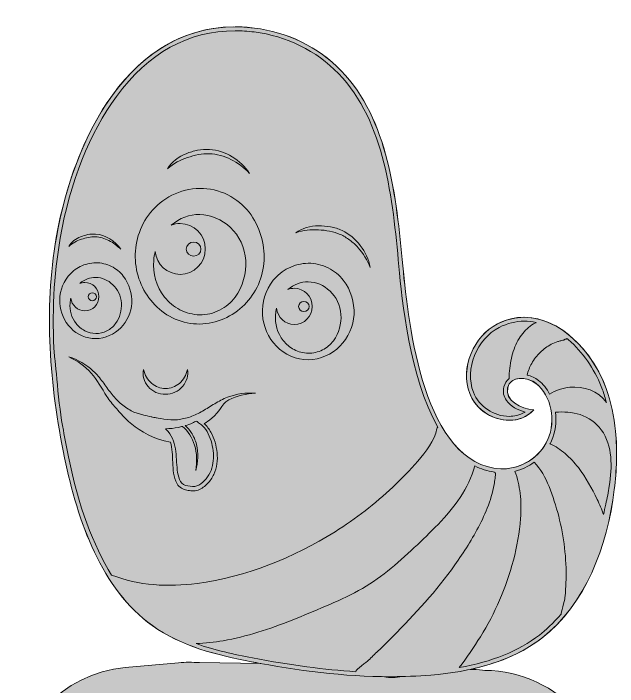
# Model space of a CAD drawing. Header units: millimetres. Extents: x 29 to 222, y -125 to -17.
# Drawn here: x 35.5 to 89.7, y -92.3 to -32 of the extents above; entities that cross this region are included whole.
import ezdxf

# ---------------------------------------------------------------- set-up
doc = ezdxf.new("R2010")
doc.units = ezdxf.units.MM
doc.header["$MEASUREMENT"] = 0
doc.layers.add('engraving', color=7, linetype='Continuous')
doc.layers.add('Layer 1', color=7, linetype='Continuous')

# ---------------------------------------------------------------- blocks, each defined once
blk = doc.blocks.new('block 2')
at = {"layer": 'Layer 1'}
h = blk.add_hatch(color=1, dxfattribs=at)
h.dxf.hatch_style = 2
edge = h.paths.add_edge_path()
edge.add_spline(control_points=[(77.766, -90.874), (77.766, -90.874), (77.559, -90.853), (77.559, -90.853), (77.198, -90.816), (76.836, -90.795), (76.474, -90.783), (78.771, -90.292), (80.985, -89.446), (82.879, -87.987), (86.772, -84.987), (88.762, -79.795), (89.38, -74.68), (89.589, -72.955), (89.659, -71.188), (89.49, -69.46), (89.362, -68.145), (89.096, -66.853), (88.648, -65.619), (87.2, -61.635), (83.071, -57.731), (78.908, -59.845), (76.808, -60.912), (75.528, -63.785), (76.425, -66.093), (77.322, -68.4), (80.531, -69.326), (82.166, -67.55), (81.04, -67.417), (79.542, -66.753), (79.824, -65.57), (80.076, -64.514), (81.551, -64.523), (82.361, -65.175), (83.741, -66.286), (84.167, -68.509), (83.428, -70.186), (82.689, -71.862), (80.928, -72.898), (79.207, -72.818), (72.324, -72.494), (70.934, -60.015), (70.427, -54.658), (69.835, -48.397), (69.12, -41.538), (64.909, -37.176), (62.821, -35.014), (60.023, -33.71), (57.146, -33.351), (46.672, -32.044), (41.054, -42.473), (39.376, -52.096), (38.24, -58.609), (38.772, -65.358), (40.113, -71.826), (41.308, -77.585), (43.42, -83.596), (47.98, -86.864), (50.605, -88.745), (53.77, -89.509), (56.874, -90.103), (57.152, -90.156), (57.43, -90.208), (57.708, -90.259), (57.708, -90.259), (52.205, -90.183), (52.205, -90.183), (51.578, -90.134), (50.949, -90.138), (50.323, -90.194), (50.323, -90.194), (45.556, -90.621), (45.556, -90.621), (39.883, -91.129), (35.536, -95.883), (35.536, -101.579), (35.536, -101.579), (35.536, -103.549), (35.536, -103.549), (35.536, -103.549), (89.672, -103.549), (89.672, -103.549), (89.672, -103.549), (89.672, -103.549), (89.672, -103.549), (89.672, -96.905), (84.411, -90.874), (77.766, -90.874)], knot_values=[0, 0, 0, 0, 1, 1, 1, 2, 2, 2, 3, 3, 3, 4, 4, 4, 5, 5, 5, 6, 6, 6, 7, 7, 7, 8, 8, 8, 9, 9, 9, 10, 10, 10, 11, 11, 11, 12, 12, 12, 13, 13, 13, 14, 14, 14, 15, 15, 15, 16, 16, 16, 17, 17, 17, 18, 18, 18, 19, 19, 19, 20, 20, 20, 21, 21, 21, 22, 22, 22, 23, 23, 23, 24, 24, 24, 25, 25, 25, 26, 26, 26, 27, 27, 27, 28, 28, 28, 29, 29, 29, 29], degree=3, periodic=1)
edge = h.paths.add_edge_path()
edge.add_spline(control_points=[(68.931, -91.487), (68.931, -91.487), (68.619, -91.436), (68.619, -91.436), (69.204, -91.445), (69.788, -91.442), (70.373, -91.428), (70.373, -91.428), (69.758, -91.519), (69.758, -91.519), (69.482, -91.519), (69.206, -91.508), (68.931, -91.487)], knot_values=[0, 0, 0, 0, 1, 1, 1, 2, 2, 2, 3, 3, 3, 4, 4, 4, 4], degree=3, periodic=1)
at = {"layer": 'Layer 1', "lineweight": 0}
for points, knots in [([(77.766, -90.874), (77.766, -90.874), (77.559, -90.853), (77.559, -90.853), (77.198, -90.816), (76.836, -90.795), (76.474, -90.783), (78.771, -90.292), (80.985, -89.446), (82.879, -87.987), (86.772, -84.987), (88.762, -79.795), (89.38, -74.68), (89.589, -72.955), (89.659, -71.188), (89.49, -69.46), (89.362, -68.145), (89.096, -66.853), (88.648, -65.619), (87.2, -61.635), (83.071, -57.731), (78.908, -59.845), (76.808, -60.912), (75.528, -63.785), (76.425, -66.093), (77.322, -68.4), (80.531, -69.326), (82.166, -67.55), (81.04, -67.417), (79.542, -66.753), (79.824, -65.57), (80.076, -64.514), (81.551, -64.523), (82.361, -65.175), (83.741, -66.286), (84.167, -68.509), (83.428, -70.186), (82.689, -71.862), (80.928, -72.898), (79.207, -72.818), (72.324, -72.494), (70.934, -60.015), (70.427, -54.658), (69.835, -48.397), (69.12, -41.538), (64.909, -37.176), (62.821, -35.014), (60.023, -33.71), (57.146, -33.351), (46.672, -32.044), (41.054, -42.473), (39.376, -52.096), (38.24, -58.609), (38.772, -65.358), (40.113, -71.826), (41.308, -77.585), (43.42, -83.596), (47.98, -86.864), (50.605, -88.745), (53.77, -89.509), (56.874, -90.103), (57.152, -90.156), (57.43, -90.208), (57.708, -90.259), (57.708, -90.259), (52.205, -90.183), (52.205, -90.183), (51.578, -90.134), (50.949, -90.138), (50.323, -90.194), (50.323, -90.194), (45.556, -90.621), (45.556, -90.621), (39.883, -91.129), (35.536, -95.883), (35.536, -101.579), (35.536, -101.579), (35.536, -103.549), (35.536, -103.549), (35.536, -103.549), (89.672, -103.549), (89.672, -103.549), (89.672, -103.549), (89.672, -103.549), (89.672, -103.549), (89.672, -96.905), (84.411, -90.874), (77.766, -90.874)], [0, 0, 0, 0, 1, 1, 1, 2, 2, 2, 3, 3, 3, 4, 4, 4, 5, 5, 5, 6, 6, 6, 7, 7, 7, 8, 8, 8, 9, 9, 9, 10, 10, 10, 11, 11, 11, 12, 12, 12, 13, 13, 13, 14, 14, 14, 15, 15, 15, 16, 16, 16, 17, 17, 17, 18, 18, 18, 19, 19, 19, 20, 20, 20, 21, 21, 21, 22, 22, 22, 23, 23, 23, 24, 24, 24, 25, 25, 25, 26, 26, 26, 27, 27, 27, 28, 28, 28, 29, 29, 29, 29]), ([(68.931, -91.487), (68.931, -91.487), (68.619, -91.436), (68.619, -91.436), (69.204, -91.445), (69.788, -91.442), (70.373, -91.428), (70.373, -91.428), (69.758, -91.519), (69.758, -91.519), (69.482, -91.519), (69.206, -91.508), (68.931, -91.487)], [0, 0, 0, 0, 1, 1, 1, 2, 2, 2, 3, 3, 3, 4, 4, 4, 4])]:
    blk.add_open_spline(points, degree=3, knots=knots, dxfattribs=at)
blk = doc.blocks.new('block 5')
at = {"layer": 'engraving'}
h = blk.add_hatch(color=1, dxfattribs=at)
h.dxf.hatch_style = 2
edge = h.paths.add_edge_path()
edge.add_spline(control_points=[(56.646, -49.845), (56.147, -49.214), (55.499, -48.666), (54.734, -48.285), (53.972, -47.903), (53.095, -47.704), (52.227, -47.711), (51.359, -47.722), (50.492, -47.935), (49.736, -48.318), (48.978, -48.698), (48.334, -49.24), (47.824, -49.858), (46.806, -51.106), (46.368, -52.677), (46.461, -54.161), (46.558, -55.648), (47.174, -57.085), (48.212, -58.147), (49.231, -59.217), (50.721, -59.885), (52.227, -59.855), (53.734, -59.843), (55.184, -59.177), (56.227, -58.134), (57.285, -57.096), (57.926, -55.651), (57.993, -54.161), (58.056, -52.679), (57.644, -51.118), (56.646, -49.845)], knot_values=[0, 0, 0, 0, 1, 1, 1, 2, 2, 2, 3, 3, 3, 4, 4, 4, 5, 5, 5, 6, 6, 6, 7, 7, 7, 8, 8, 8, 9, 9, 9, 10, 10, 10, 10], degree=3, periodic=1)
edge = h.paths.add_edge_path()
edge.add_spline(control_points=[(55.395, -57.452), (55.032, -57.929), (54.562, -58.337), (54.014, -58.616), (53.467, -58.897), (52.847, -59.037), (52.227, -59.031), (51.607, -59.019), (50.997, -58.865), (50.457, -58.584), (49.915, -58.305), (49.449, -57.903), (49.075, -57.439), (48.331, -56.499), (48.013, -55.299), (48.106, -54.161), (48.129, -53.889), (48.176, -53.622), (48.243, -53.361), (48.356, -54.514), (49.314, -55.414), (50.481, -55.414), (51.723, -55.414), (52.729, -54.393), (52.729, -53.134), (52.729, -51.875), (51.723, -50.855), (50.481, -50.855), (50.196, -50.855), (49.925, -50.911), (49.674, -51.008), (50.404, -50.371), (51.32, -50.025), (52.227, -50.047), (53.224, -50.065), (54.194, -50.478), (54.976, -51.214), (55.76, -51.943), (56.281, -53.019), (56.348, -54.161), (56.411, -55.296), (56.119, -56.488), (55.395, -57.452)], knot_values=[0, 0, 0, 0, 1, 1, 1, 2, 2, 2, 3, 3, 3, 4, 4, 4, 5, 5, 5, 6, 6, 6, 7, 7, 7, 8, 8, 8, 9, 9, 9, 10, 10, 10, 11, 11, 11, 12, 12, 12, 13, 13, 13, 14, 14, 14, 14], degree=3, periodic=1)
edge = h.paths.add_edge_path()
edge.add_spline(control_points=[(51.02, -53.151), (51.02, -52.802), (51.315, -52.519), (51.678, -52.519), (52.042, -52.519), (52.336, -52.802), (52.336, -53.151), (52.336, -53.5), (52.042, -53.783), (51.678, -53.783), (51.315, -53.783), (51.02, -53.5), (51.02, -53.151)], knot_values=[0, 0, 0, 0, 1, 1, 1, 2, 2, 2, 3, 3, 3, 4, 4, 4, 4], degree=3, periodic=1)
at = {"layer": 'engraving', "lineweight": 0}
for points, knots in [([(56.646, -49.845), (56.147, -49.214), (55.499, -48.666), (54.734, -48.285), (53.972, -47.903), (53.095, -47.704), (52.227, -47.711), (51.359, -47.722), (50.492, -47.935), (49.736, -48.318), (48.978, -48.698), (48.334, -49.24), (47.824, -49.858), (46.806, -51.106), (46.368, -52.677), (46.461, -54.161), (46.558, -55.648), (47.174, -57.085), (48.212, -58.147), (49.231, -59.217), (50.721, -59.885), (52.227, -59.855), (53.734, -59.843), (55.184, -59.177), (56.227, -58.134), (57.285, -57.096), (57.926, -55.651), (57.993, -54.161), (58.056, -52.679), (57.644, -51.118), (56.646, -49.845)], [0, 0, 0, 0, 1, 1, 1, 2, 2, 2, 3, 3, 3, 4, 4, 4, 5, 5, 5, 6, 6, 6, 7, 7, 7, 8, 8, 8, 9, 9, 9, 10, 10, 10, 10]), ([(55.395, -57.452), (55.032, -57.929), (54.562, -58.337), (54.014, -58.616), (53.467, -58.897), (52.847, -59.037), (52.227, -59.031), (51.607, -59.019), (50.997, -58.865), (50.457, -58.584), (49.915, -58.305), (49.449, -57.903), (49.075, -57.439), (48.331, -56.499), (48.013, -55.299), (48.106, -54.161), (48.129, -53.889), (48.176, -53.622), (48.243, -53.361), (48.356, -54.514), (49.314, -55.414), (50.481, -55.414), (51.723, -55.414), (52.729, -54.393), (52.729, -53.134), (52.729, -51.875), (51.723, -50.855), (50.481, -50.855), (50.196, -50.855), (49.925, -50.911), (49.674, -51.008), (50.404, -50.371), (51.32, -50.025), (52.227, -50.047), (53.224, -50.065), (54.194, -50.478), (54.976, -51.214), (55.76, -51.943), (56.281, -53.019), (56.348, -54.161), (56.411, -55.296), (56.119, -56.488), (55.395, -57.452)], [0, 0, 0, 0, 1, 1, 1, 2, 2, 2, 3, 3, 3, 4, 4, 4, 5, 5, 5, 6, 6, 6, 7, 7, 7, 8, 8, 8, 9, 9, 9, 10, 10, 10, 11, 11, 11, 12, 12, 12, 13, 13, 13, 14, 14, 14, 14]), ([(51.02, -53.151), (51.02, -52.802), (51.315, -52.519), (51.678, -52.519), (52.042, -52.519), (52.336, -52.802), (52.336, -53.151), (52.336, -53.5), (52.042, -53.783), (51.678, -53.783), (51.315, -53.783), (51.02, -53.5), (51.02, -53.151)], [0, 0, 0, 0, 1, 1, 1, 2, 2, 2, 3, 3, 3, 4, 4, 4, 4])]:
    blk.add_open_spline(points, degree=3, knots=knots, dxfattribs=at)
blk = doc.blocks.new('block 6')
at = {"layer": 'engraving'}
h = blk.add_hatch(color=1, dxfattribs=at)
h.dxf.hatch_style = 2
edge = h.paths.add_edge_path()
edge.add_spline(control_points=[(65.096, -55.934), (64.741, -55.485), (64.28, -55.095), (63.736, -54.824), (63.194, -54.552), (62.57, -54.411), (61.952, -54.416), (61.335, -54.424), (60.718, -54.575), (60.18, -54.847), (59.64, -55.118), (59.182, -55.504), (58.819, -55.943), (58.095, -56.831), (57.783, -57.949), (57.849, -59.005), (57.919, -60.063), (58.357, -61.085), (59.095, -61.841), (59.821, -62.603), (60.88, -63.078), (61.952, -63.057), (63.024, -63.048), (64.056, -62.574), (64.798, -61.832), (65.551, -61.094), (66.008, -60.065), (66.055, -59.005), (66.1, -57.951), (65.806, -56.839), (65.096, -55.934)], knot_values=[0, 0, 0, 0, 1, 1, 1, 2, 2, 2, 3, 3, 3, 4, 4, 4, 5, 5, 5, 6, 6, 6, 7, 7, 7, 8, 8, 8, 9, 9, 9, 10, 10, 10, 10], degree=3, periodic=1)
edge = h.paths.add_edge_path()
edge.add_spline(control_points=[(64.206, -61.347), (63.948, -61.686), (63.614, -61.977), (63.224, -62.175), (62.834, -62.375), (62.393, -62.475), (61.952, -62.47), (61.511, -62.462), (61.077, -62.352), (60.693, -62.152), (60.307, -61.954), (59.975, -61.667), (59.71, -61.337), (59.18, -60.669), (58.953, -59.815), (59.02, -59.005), (59.036, -58.812), (59.07, -58.621), (59.118, -58.436), (59.198, -59.256), (59.88, -59.897), (60.71, -59.897), (61.593, -59.897), (62.31, -59.17), (62.31, -58.275), (62.31, -57.379), (61.593, -56.653), (60.71, -56.653), (60.507, -56.653), (60.314, -56.692), (60.136, -56.762), (60.655, -56.308), (61.307, -56.062), (61.952, -56.078), (62.662, -56.091), (63.352, -56.385), (63.908, -56.908), (64.466, -57.427), (64.837, -58.192), (64.885, -59.005), (64.929, -59.813), (64.722, -60.66), (64.206, -61.347)], knot_values=[0, 0, 0, 0, 1, 1, 1, 2, 2, 2, 3, 3, 3, 4, 4, 4, 5, 5, 5, 6, 6, 6, 7, 7, 7, 8, 8, 8, 9, 9, 9, 10, 10, 10, 11, 11, 11, 12, 12, 12, 13, 13, 13, 14, 14, 14, 14], degree=3, periodic=1)
edge = h.paths.add_edge_path()
edge.add_spline(control_points=[(61.093, -58.287), (61.093, -58.038), (61.303, -57.837), (61.562, -57.837), (61.82, -57.837), (62.03, -58.038), (62.03, -58.287), (62.03, -58.535), (61.82, -58.736), (61.562, -58.736), (61.303, -58.736), (61.093, -58.535), (61.093, -58.287)], knot_values=[0, 0, 0, 0, 1, 1, 1, 2, 2, 2, 3, 3, 3, 4, 4, 4, 4], degree=3, periodic=1)
at = {"layer": 'engraving', "lineweight": 0}
for points, knots in [([(65.096, -55.934), (64.741, -55.485), (64.28, -55.095), (63.736, -54.824), (63.194, -54.552), (62.57, -54.411), (61.952, -54.416), (61.335, -54.424), (60.718, -54.575), (60.18, -54.847), (59.64, -55.118), (59.182, -55.504), (58.819, -55.943), (58.095, -56.831), (57.783, -57.949), (57.849, -59.005), (57.919, -60.063), (58.357, -61.085), (59.095, -61.841), (59.821, -62.603), (60.88, -63.078), (61.952, -63.057), (63.024, -63.048), (64.056, -62.574), (64.798, -61.832), (65.551, -61.094), (66.008, -60.065), (66.055, -59.005), (66.1, -57.951), (65.806, -56.839), (65.096, -55.934)], [0, 0, 0, 0, 1, 1, 1, 2, 2, 2, 3, 3, 3, 4, 4, 4, 5, 5, 5, 6, 6, 6, 7, 7, 7, 8, 8, 8, 9, 9, 9, 10, 10, 10, 10]), ([(64.206, -61.347), (63.948, -61.686), (63.614, -61.977), (63.224, -62.175), (62.834, -62.375), (62.393, -62.475), (61.952, -62.47), (61.511, -62.462), (61.077, -62.352), (60.693, -62.152), (60.307, -61.954), (59.975, -61.667), (59.71, -61.337), (59.18, -60.669), (58.953, -59.815), (59.02, -59.005), (59.036, -58.812), (59.07, -58.621), (59.118, -58.436), (59.198, -59.256), (59.88, -59.897), (60.71, -59.897), (61.593, -59.897), (62.31, -59.17), (62.31, -58.275), (62.31, -57.379), (61.593, -56.653), (60.71, -56.653), (60.507, -56.653), (60.314, -56.692), (60.136, -56.762), (60.655, -56.308), (61.307, -56.062), (61.952, -56.078), (62.662, -56.091), (63.352, -56.385), (63.908, -56.908), (64.466, -57.427), (64.837, -58.192), (64.885, -59.005), (64.929, -59.813), (64.722, -60.66), (64.206, -61.347)], [0, 0, 0, 0, 1, 1, 1, 2, 2, 2, 3, 3, 3, 4, 4, 4, 5, 5, 5, 6, 6, 6, 7, 7, 7, 8, 8, 8, 9, 9, 9, 10, 10, 10, 11, 11, 11, 12, 12, 12, 13, 13, 13, 14, 14, 14, 14]), ([(61.093, -58.287), (61.093, -58.038), (61.303, -57.837), (61.562, -57.837), (61.82, -57.837), (62.03, -58.038), (62.03, -58.287), (62.03, -58.535), (61.82, -58.736), (61.562, -58.736), (61.303, -58.736), (61.093, -58.535), (61.093, -58.287)], [0, 0, 0, 0, 1, 1, 1, 2, 2, 2, 3, 3, 3, 4, 4, 4, 4])]:
    blk.add_open_spline(points, degree=3, knots=knots, dxfattribs=at)
blk = doc.blocks.new('block 7')
at = {"layer": 'engraving'}
h = blk.add_hatch(color=1, dxfattribs=at)
h.dxf.hatch_style = 2
edge = h.paths.add_edge_path()
edge.add_spline(control_points=[(45.381, -55.566), (45.102, -55.213), (44.739, -54.906), (44.311, -54.694), (43.885, -54.48), (43.395, -54.368), (42.909, -54.372), (42.424, -54.379), (41.939, -54.498), (41.516, -54.712), (41.092, -54.924), (40.732, -55.228), (40.447, -55.573), (39.878, -56.271), (39.632, -57.149), (39.685, -57.98), (39.739, -58.811), (40.083, -59.615), (40.664, -60.209), (41.234, -60.807), (42.067, -61.181), (42.909, -61.164), (43.752, -61.157), (44.563, -60.785), (45.146, -60.201), (45.738, -59.621), (46.097, -58.813), (46.134, -57.98), (46.169, -57.151), (45.939, -56.277), (45.381, -55.566)], knot_values=[0, 0, 0, 0, 1, 1, 1, 2, 2, 2, 3, 3, 3, 4, 4, 4, 5, 5, 5, 6, 6, 6, 7, 7, 7, 8, 8, 8, 9, 9, 9, 10, 10, 10, 10], degree=3, periodic=1)
edge = h.paths.add_edge_path()
edge.add_spline(control_points=[(44.681, -59.82), (44.478, -60.087), (44.215, -60.315), (43.909, -60.471), (43.603, -60.628), (43.256, -60.707), (42.909, -60.703), (42.563, -60.696), (42.222, -60.61), (41.919, -60.453), (41.616, -60.297), (41.355, -60.072), (41.147, -59.813), (40.73, -59.287), (40.552, -58.616), (40.604, -57.98), (40.617, -57.827), (40.644, -57.678), (40.681, -57.532), (40.744, -58.177), (41.28, -58.68), (41.933, -58.68), (42.627, -58.68), (43.19, -58.109), (43.19, -57.405), (43.19, -56.701), (42.627, -56.131), (41.933, -56.131), (41.774, -56.131), (41.622, -56.162), (41.482, -56.216), (41.89, -55.86), (42.402, -55.666), (42.909, -55.679), (43.467, -55.689), (44.009, -55.92), (44.446, -56.332), (44.885, -56.739), (45.177, -57.341), (45.214, -57.98), (45.249, -58.614), (45.086, -59.281), (44.681, -59.82)], knot_values=[0, 0, 0, 0, 1, 1, 1, 2, 2, 2, 3, 3, 3, 4, 4, 4, 5, 5, 5, 6, 6, 6, 7, 7, 7, 8, 8, 8, 9, 9, 9, 10, 10, 10, 11, 11, 11, 12, 12, 12, 13, 13, 13, 14, 14, 14, 14], degree=3, periodic=1)
edge = h.paths.add_edge_path()
edge.add_spline(control_points=[(42.234, -57.415), (42.234, -57.22), (42.399, -57.061), (42.602, -57.061), (42.806, -57.061), (42.97, -57.22), (42.97, -57.415), (42.97, -57.61), (42.806, -57.768), (42.602, -57.768), (42.399, -57.768), (42.234, -57.61), (42.234, -57.415)], knot_values=[0, 0, 0, 0, 1, 1, 1, 2, 2, 2, 3, 3, 3, 4, 4, 4, 4], degree=3, periodic=1)
at = {"layer": 'engraving', "lineweight": 0}
for points, knots in [([(45.381, -55.566), (45.102, -55.213), (44.739, -54.906), (44.311, -54.694), (43.885, -54.48), (43.395, -54.368), (42.909, -54.372), (42.424, -54.379), (41.939, -54.498), (41.516, -54.712), (41.092, -54.924), (40.732, -55.228), (40.447, -55.573), (39.878, -56.271), (39.632, -57.149), (39.685, -57.98), (39.739, -58.811), (40.083, -59.615), (40.664, -60.209), (41.234, -60.807), (42.067, -61.181), (42.909, -61.164), (43.752, -61.157), (44.563, -60.785), (45.146, -60.201), (45.738, -59.621), (46.097, -58.813), (46.134, -57.98), (46.169, -57.151), (45.939, -56.277), (45.381, -55.566)], [0, 0, 0, 0, 1, 1, 1, 2, 2, 2, 3, 3, 3, 4, 4, 4, 5, 5, 5, 6, 6, 6, 7, 7, 7, 8, 8, 8, 9, 9, 9, 10, 10, 10, 10]), ([(44.681, -59.82), (44.478, -60.087), (44.215, -60.315), (43.909, -60.471), (43.603, -60.628), (43.256, -60.707), (42.909, -60.703), (42.563, -60.696), (42.222, -60.61), (41.919, -60.453), (41.616, -60.297), (41.355, -60.072), (41.147, -59.813), (40.73, -59.287), (40.552, -58.616), (40.604, -57.98), (40.617, -57.827), (40.644, -57.678), (40.681, -57.532), (40.744, -58.177), (41.28, -58.68), (41.933, -58.68), (42.627, -58.68), (43.19, -58.109), (43.19, -57.405), (43.19, -56.701), (42.627, -56.131), (41.933, -56.131), (41.774, -56.131), (41.622, -56.162), (41.482, -56.216), (41.89, -55.86), (42.402, -55.666), (42.909, -55.679), (43.467, -55.689), (44.009, -55.92), (44.446, -56.332), (44.885, -56.739), (45.177, -57.341), (45.214, -57.98), (45.249, -58.614), (45.086, -59.281), (44.681, -59.82)], [0, 0, 0, 0, 1, 1, 1, 2, 2, 2, 3, 3, 3, 4, 4, 4, 5, 5, 5, 6, 6, 6, 7, 7, 7, 8, 8, 8, 9, 9, 9, 10, 10, 10, 11, 11, 11, 12, 12, 12, 13, 13, 13, 14, 14, 14, 14]), ([(42.234, -57.415), (42.234, -57.22), (42.399, -57.061), (42.602, -57.061), (42.806, -57.061), (42.97, -57.22), (42.97, -57.415), (42.97, -57.61), (42.806, -57.768), (42.602, -57.768), (42.399, -57.768), (42.234, -57.61), (42.234, -57.415)], [0, 0, 0, 0, 1, 1, 1, 2, 2, 2, 3, 3, 3, 4, 4, 4, 4])]:
    blk.add_open_spline(points, degree=3, knots=knots, dxfattribs=at)
blk = doc.blocks.new('block 4')
at = {"layer": 'engraving'}
h = blk.add_hatch(color=1, dxfattribs=at)
h.dxf.hatch_style = 2
edge = h.paths.add_edge_path()
edge.add_spline(control_points=[(89.494, -69.46), (89.366, -68.145), (89.1, -66.853), (88.652, -65.619), (87.485, -62.409), (84.577, -59.251), (81.315, -59.251), (80.528, -59.251), (79.72, -59.434), (78.911, -59.845), (76.811, -60.912), (75.531, -63.785), (76.428, -66.093), (77.002, -67.569), (78.522, -68.479), (79.971, -68.479), (80.787, -68.479), (81.58, -68.19), (82.17, -67.55), (81.043, -67.417), (79.546, -66.753), (79.828, -65.57), (79.968, -64.982), (80.488, -64.724), (81.061, -64.724), (81.517, -64.724), (82.006, -64.887), (82.365, -65.175), (83.744, -66.286), (84.17, -68.509), (83.431, -70.185), (82.719, -71.801), (81.058, -72.822), (79.399, -72.822), (79.336, -72.822), (79.274, -72.821), (79.211, -72.818), (72.328, -72.494), (70.938, -60.015), (70.431, -54.658), (69.838, -48.397), (69.123, -41.538), (64.912, -37.176), (62.824, -35.014), (60.026, -33.71), (57.15, -33.351), (56.548, -33.276), (55.961, -33.24), (55.392, -33.24), (46.042, -33.239), (40.961, -43.025), (39.379, -52.096), (38.243, -58.609), (38.775, -65.358), (40.117, -71.826), (41.311, -77.585), (43.424, -83.596), (47.984, -86.864), (50.609, -88.745), (53.774, -89.509), (56.877, -90.103), (60.979, -90.889), (65.142, -91.443), (69.302, -91.443), (70.519, -91.443), (71.735, -91.396), (72.949, -91.293), (76.448, -90.997), (80.028, -90.186), (82.882, -87.987), (86.775, -84.987), (88.766, -79.795), (89.384, -74.68), (89.592, -72.955), (89.662, -71.188), (89.494, -69.46)], knot_values=[0, 0, 0, 0, 1, 1, 1, 2, 2, 2, 3, 3, 3, 4, 4, 4, 5, 5, 5, 6, 6, 6, 7, 7, 7, 8, 8, 8, 9, 9, 9, 10, 10, 10, 11, 11, 11, 12, 12, 12, 13, 13, 13, 14, 14, 14, 15, 15, 15, 16, 16, 16, 17, 17, 17, 18, 18, 18, 19, 19, 19, 20, 20, 20, 21, 21, 21, 22, 22, 22, 23, 23, 23, 24, 24, 24, 25, 25, 25, 25], degree=3, periodic=1)
edge = h.paths.add_edge_path()
edge.add_spline(control_points=[(80.75, -61.323), (80.47, -61.822), (80.281, -62.377), (80.16, -62.934), (80.036, -63.502), (79.948, -64.134), (79.961, -64.717), (79.961, -64.721), (79.963, -64.725), (79.963, -64.729), (79.729, -64.919), (79.559, -65.175), (79.484, -65.488), (79.381, -65.922), (79.461, -66.344), (79.716, -66.709), (80.077, -67.227), (80.742, -67.563), (81.382, -67.748), (80.888, -68.051), (80.367, -68.127), (79.971, -68.127), (78.573, -68.127), (77.252, -67.238), (76.757, -65.965), (75.956, -63.905), (77.038, -61.193), (79.071, -60.16), (79.798, -59.791), (80.553, -59.604), (81.315, -59.604), (81.681, -59.604), (82.033, -59.648), (82.37, -59.722), (82.352, -59.731), (82.333, -59.74), (82.316, -59.749), (82.094, -59.86), (81.89, -60.001), (81.7, -60.16), (81.313, -60.482), (80.996, -60.885), (80.75, -61.323)], knot_values=[0, 0, 0, 0, 1, 1, 1, 2, 2, 2, 3, 3, 3, 4, 4, 4, 5, 5, 5, 6, 6, 6, 7, 7, 7, 8, 8, 8, 9, 9, 9, 10, 10, 10, 11, 11, 11, 12, 12, 12, 13, 13, 13, 14, 14, 14, 14], degree=3, periodic=1)
edge = h.paths.add_edge_path()
edge.add_spline(control_points=[(83.585, -66.142), (83.332, -65.66), (82.998, -65.232), (82.586, -64.9), (82.299, -64.67), (81.935, -64.51), (81.558, -64.43), (81.669, -64.064), (81.789, -63.716), (81.982, -63.379), (82.188, -63.019), (82.449, -62.683), (82.744, -62.392), (83.034, -62.105), (83.367, -61.864), (83.729, -61.675), (83.915, -61.578), (84.109, -61.497), (84.309, -61.432), (84.402, -61.401), (84.497, -61.375), (84.592, -61.351), (84.704, -61.324), (84.825, -61.318), (84.921, -61.249), (84.933, -61.24), (84.936, -61.228), (84.945, -61.219), (84.954, -61.218), (84.963, -61.216), (84.972, -61.215), (84.99, -61.217), (85.007, -61.215), (85.025, -61.209), (85.03, -61.209), (85.034, -61.212), (85.038, -61.212), (85.065, -61.21), (85.091, -61.2), (85.112, -61.183), (85.123, -61.173), (85.129, -61.16), (85.136, -61.148), (85.275, -61.263), (85.409, -61.378), (85.529, -61.49), (86.725, -62.602), (87.743, -64.151), (88.32, -65.74), (88.455, -66.11), (88.569, -66.498), (88.675, -66.893), (87.94, -65.829), (86.642, -65.396), (85.385, -65.519), (84.745, -65.581), (84.121, -65.786), (83.585, -66.142)], knot_values=[0, 0, 0, 0, 1, 1, 1, 2, 2, 2, 3, 3, 3, 4, 4, 4, 5, 5, 5, 6, 6, 6, 7, 7, 7, 8, 8, 8, 9, 9, 9, 10, 10, 10, 11, 11, 11, 12, 12, 12, 13, 13, 13, 14, 14, 14, 15, 15, 15, 16, 16, 16, 17, 17, 17, 18, 18, 18, 19, 19, 19, 19], degree=3, periodic=1)
edge = h.paths.add_edge_path()
edge.add_spline(control_points=[(44.327, -82.337), (42.657, -79.665), (41.377, -76.162), (40.462, -71.754), (40.294, -70.942), (40.148, -70.145), (40.012, -69.355), (39.565, -67.327), (39.291, -62.798), (39.208, -62.719), (38.974, -58.98), (39.147, -55.481), (39.727, -52.156), (40.589, -47.212), (42.375, -42.709), (44.756, -39.475), (47.631, -35.572), (51.209, -33.592), (55.391, -33.592), (55.391, -33.592), (55.392, -33.592), (55.392, -33.592), (55.951, -33.592), (56.528, -33.629), (57.106, -33.701), (60.01, -34.064), (62.692, -35.385), (64.659, -37.421), (68.856, -41.769), (69.506, -48.634), (70.079, -54.691), (70.36, -57.653), (71.02, -64.608), (73.566, -69.092), (73.532, -69.122), (73.504, -69.161), (73.492, -69.217), (73.253, -70.353), (72.504, -71.273), (71.762, -72.13), (71.059, -72.94), (70.316, -73.716), (69.536, -74.453), (67.95, -75.955), (66.214, -77.294), (64.364, -78.454), (60.634, -80.792), (56.374, -82.52), (51.99, -83.085), (49.399, -83.418), (46.777, -83.295), (44.327, -82.337)], knot_values=[0, 0, 0, 0, 1, 1, 1, 2, 2, 2, 3, 3, 3, 4, 4, 4, 5, 5, 5, 6, 6, 6, 7, 7, 7, 8, 8, 8, 9, 9, 9, 10, 10, 10, 11, 11, 11, 12, 12, 12, 13, 13, 13, 14, 14, 14, 15, 15, 15, 16, 16, 16, 17, 17, 17, 17], degree=3, periodic=1)
edge = h.paths.add_edge_path()
edge.add_spline(control_points=[(69.889, -87.468), (69.333, -88.031), (68.77, -88.588), (68.203, -89.141), (67.92, -89.417), (67.635, -89.691), (67.353, -89.967), (67.207, -90.11), (66.211, -90.787), (66.218, -90.991), (63.414, -90.82), (60.398, -90.418), (56.944, -89.757), (55.337, -89.449), (53.599, -89.079), (51.916, -88.476), (52.72, -88.457), (53.53, -88.348), (54.315, -88.214), (55.374, -88.033), (56.423, -87.785), (57.449, -87.464), (59.517, -86.818), (61.516, -85.973), (63.509, -85.129), (64.513, -84.704), (65.513, -84.262), (66.468, -83.734), (67.386, -83.228), (68.247, -82.632), (69.065, -81.978), (69.896, -81.314), (70.686, -80.601), (71.461, -79.873), (72.183, -79.195), (72.904, -78.513), (73.59, -77.797), (75.03, -76.295), (76.324, -74.593), (76.893, -72.563), (77.428, -72.836), (78.007, -73.023), (78.632, -73.114), (78.632, -73.123), (78.629, -73.128), (78.631, -73.138), (78.64, -73.195), (78.692, -73.215), (78.732, -73.198), (78.732, -73.214), (78.731, -73.242), (78.731, -73.295), (78.731, -73.327), (78.723, -73.361), (78.72, -73.392), (78.71, -73.49), (78.703, -73.587), (78.691, -73.684), (78.669, -73.865), (78.641, -74.045), (78.607, -74.225), (78.537, -74.585), (78.458, -74.945), (78.356, -75.298), (78.152, -76.005), (77.876, -76.686), (77.556, -77.348), (76.942, -78.621), (76.204, -79.834), (75.403, -80.998), (73.794, -83.336), (71.879, -85.451), (69.889, -87.468)], knot_values=[0, 0, 0, 0, 1, 1, 1, 2, 2, 2, 3, 3, 3, 4, 4, 4, 5, 5, 5, 6, 6, 6, 7, 7, 7, 8, 8, 8, 9, 9, 9, 10, 10, 10, 11, 11, 11, 12, 12, 12, 13, 13, 13, 14, 14, 14, 15, 15, 15, 16, 16, 16, 17, 17, 17, 18, 18, 18, 19, 19, 19, 20, 20, 20, 21, 21, 21, 22, 22, 22, 23, 23, 23, 24, 24, 24, 24], degree=3, periodic=1)
edge = h.paths.add_edge_path()
edge.add_spline(control_points=[(85.058, -82.758), (85.046, -83.3), (85.007, -83.839), (84.962, -84.379), (84.943, -84.604), (84.564, -85.788), (84.615, -85.834), (83.907, -86.665), (83.227, -87.275), (82.667, -87.707), (80.782, -89.16), (78.459, -90.104), (75.483, -90.617), (76.167, -89.738), (76.801, -88.801), (77.389, -87.86), (78.04, -86.818), (78.611, -85.723), (79.093, -84.593), (80.076, -82.284), (80.8, -79.79), (80.983, -77.28), (81.038, -76.525), (81.035, -75.769), (80.94, -75.018), (80.856, -74.36), (80.727, -73.662), (80.454, -73.05), (81.087, -72.901), (81.681, -72.615), (82.204, -72.231), (82.798, -72.848), (83.214, -73.622), (83.53, -74.41), (83.878, -75.275), (84.163, -76.167), (84.397, -77.069), (84.878, -78.923), (85.098, -80.844), (85.058, -82.758)], knot_values=[0, 0, 0, 0, 1, 1, 1, 2, 2, 2, 3, 3, 3, 4, 4, 4, 5, 5, 5, 6, 6, 6, 7, 7, 7, 8, 8, 8, 9, 9, 9, 10, 10, 10, 11, 11, 11, 12, 12, 12, 13, 13, 13, 13], degree=3, periodic=1)
edge = h.paths.add_edge_path()
edge.add_spline(control_points=[(88.933, -74.374), (88.851, -74.917), (88.737, -75.453), (88.624, -75.989), (88.559, -76.299), (88.477, -76.613), (88.408, -76.929), (88.268, -76.462), (88.062, -76.007), (87.846, -75.56), (87.368, -74.571), (86.835, -73.589), (86.163, -72.717), (85.807, -72.256), (85.411, -71.829), (84.964, -71.455), (84.572, -71.125), (84.113, -70.762), (83.618, -70.591), (83.664, -70.503), (83.714, -70.419), (83.754, -70.328), (84.109, -69.522), (84.213, -68.616), (84.097, -67.752), (84.845, -67.707), (85.598, -67.737), (86.317, -67.969), (87.073, -68.213), (87.749, -68.673), (88.215, -69.321), (89.263, -70.781), (89.187, -72.68), (88.933, -74.374)], knot_values=[0, 0, 0, 0, 1, 1, 1, 2, 2, 2, 3, 3, 3, 4, 4, 4, 5, 5, 5, 6, 6, 6, 7, 7, 7, 8, 8, 8, 9, 9, 9, 10, 10, 10, 11, 11, 11, 11], degree=3, periodic=1)
h = blk.add_hatch(color=1, dxfattribs=at)
h.dxf.hatch_style = 2
edge = h.paths.add_edge_path()
edge.add_spline(control_points=[(49.344, -45.958), (49.716, -45.314), (50.356, -44.871), (51.016, -44.601), (51.347, -44.459), (51.694, -44.368), (52.039, -44.291), (52.395, -44.221), (52.758, -44.202), (53.117, -44.222), (54.557, -44.324), (55.89, -45.164), (56.691, -46.364), (56.197, -45.849), (55.636, -45.425), (55.024, -45.126), (54.721, -44.969), (54.402, -44.853), (54.079, -44.765), (53.757, -44.676), (53.426, -44.62), (53.095, -44.609), (52.764, -44.596), (52.433, -44.618), (52.109, -44.687), (51.775, -44.751), (51.448, -44.84), (51.127, -44.944), (50.484, -45.155), (49.872, -45.465), (49.344, -45.958)], knot_values=[0, 0, 0, 0, 1, 1, 1, 2, 2, 2, 3, 3, 3, 4, 4, 4, 5, 5, 5, 6, 6, 6, 7, 7, 7, 8, 8, 8, 9, 9, 9, 10, 10, 10, 10], degree=3, periodic=1)
h = blk.add_hatch(color=1, dxfattribs=at)
h.dxf.hatch_style = 2
edge = h.paths.add_edge_path()
edge.add_spline(control_points=[(60.833, -51.704), (61.415, -51.243), (62.174, -51.066), (62.887, -51.058), (63.247, -51.048), (63.603, -51.091), (63.952, -51.147), (64.309, -51.212), (64.654, -51.328), (64.98, -51.479), (66.281, -52.103), (67.211, -53.375), (67.515, -54.786), (67.245, -54.125), (66.88, -53.524), (66.42, -53.021), (66.197, -52.763), (65.943, -52.538), (65.675, -52.338), (65.408, -52.136), (65.121, -51.963), (64.817, -51.831), (64.515, -51.696), (64.198, -51.595), (63.871, -51.54), (63.537, -51.477), (63.201, -51.439), (62.863, -51.418), (62.188, -51.378), (61.505, -51.44), (60.833, -51.704)], knot_values=[0, 0, 0, 0, 1, 1, 1, 2, 2, 2, 3, 3, 3, 4, 4, 4, 5, 5, 5, 6, 6, 6, 7, 7, 7, 8, 8, 8, 9, 9, 9, 10, 10, 10, 10], degree=3, periodic=1)
h = blk.add_hatch(color=1, dxfattribs=at)
h.dxf.hatch_style = 2
edge = h.paths.add_edge_path()
edge.add_spline(control_points=[(40.491, -52.906), (40.726, -52.498), (41.132, -52.217), (41.55, -52.047), (41.76, -51.956), (41.979, -51.899), (42.198, -51.851), (42.423, -51.806), (42.653, -51.794), (42.88, -51.807), (43.792, -51.871), (44.636, -52.403), (45.144, -53.163), (44.831, -52.837), (44.476, -52.569), (44.088, -52.379), (43.896, -52.279), (43.694, -52.206), (43.49, -52.15), (43.286, -52.094), (43.076, -52.059), (42.867, -52.052), (42.657, -52.043), (42.447, -52.057), (42.242, -52.101), (42.031, -52.142), (41.824, -52.198), (41.62, -52.264), (41.213, -52.398), (40.825, -52.593), (40.491, -52.906)], knot_values=[0, 0, 0, 0, 1, 1, 1, 2, 2, 2, 3, 3, 3, 4, 4, 4, 5, 5, 5, 6, 6, 6, 7, 7, 7, 8, 8, 8, 9, 9, 9, 10, 10, 10, 10], degree=3, periodic=1)
h = blk.add_hatch(color=1, dxfattribs=at)
h.dxf.hatch_style = 2
edge = h.paths.add_edge_path()
edge.add_spline(control_points=[(53.787, -71.393), (53.756, -71.069), (53.689, -70.751), (53.598, -70.442), (53.506, -70.135), (53.391, -69.832), (53.235, -69.548), (53.079, -69.264), (52.883, -68.998), (52.636, -68.782), (54.149, -67.865), (54.082, -67.017), (54.823, -66.653), (55.561, -66.28), (56.386, -66.078), (57.227, -66.061), (56.39, -65.97), (55.524, -66.102), (54.721, -66.411), (54.318, -66.562), (53.931, -66.774), (53.569, -66.994), (53.204, -67.214), (52.849, -67.442), (52.489, -67.647), (52.129, -67.853), (51.764, -68.035), (51.388, -68.167), (51.016, -68.298), (50.621, -68.381), (50.226, -68.429), (49.574, -68.504), (48.311, -68.243), (48.311, -68.243), (48.247, -68.242), (47.996, -68.193), (47.936, -68.17), (47.936, -68.17), (46.667, -67.938), (46.091, -67.623), (45.743, -67.431), (45.409, -67.206), (45.113, -66.945), (44.814, -66.681), (44.544, -66.376), (44.288, -66.05), (44.031, -65.724), (43.787, -65.379), (43.531, -65.039), (43.279, -64.699), (42.999, -64.357), (42.683, -64.066), (42.054, -63.478), (41.301, -63.031), (40.491, -62.801), (41.264, -63.132), (41.953, -63.629), (42.497, -64.252), (43.047, -64.867), (43.427, -65.617), (43.906, -66.335), (44.143, -66.694), (44.406, -67.048), (44.714, -67.369), (45.025, -67.693), (46.566, -69.889), (49.6, -70.431), (49.781, -71.002), (49.785, -71.623), (49.81, -72.25), (49.821, -72.565), (49.843, -72.884), (49.891, -73.205), (49.94, -73.523), (50.015, -73.859), (50.202, -74.163), (50.295, -74.314), (50.423, -74.454), (50.582, -74.554), (50.742, -74.654), (50.916, -74.705), (51.078, -74.737), (51.242, -74.768), (51.396, -74.791), (51.568, -74.796), (51.737, -74.801), (51.919, -74.785), (52.092, -74.724), (52.434, -74.599), (52.693, -74.385), (52.927, -74.146), (53.159, -73.904), (53.343, -73.621), (53.484, -73.321), (53.624, -73.02), (53.719, -72.699), (53.768, -72.373), (53.815, -72.046), (53.819, -71.716), (53.787, -71.393)], knot_values=[0, 0, 0, 0, 1, 1, 1, 2, 2, 2, 3, 3, 3, 4, 4, 4, 5, 5, 5, 6, 6, 6, 7, 7, 7, 8, 8, 8, 9, 9, 9, 10, 10, 10, 11, 11, 11, 12, 12, 12, 13, 13, 13, 14, 14, 14, 15, 15, 15, 16, 16, 16, 17, 17, 17, 18, 18, 18, 19, 19, 19, 20, 20, 20, 21, 21, 21, 22, 22, 22, 23, 23, 23, 24, 24, 24, 25, 25, 25, 26, 26, 26, 27, 27, 27, 28, 28, 28, 29, 29, 29, 30, 30, 30, 31, 31, 31, 32, 32, 32, 33, 33, 33, 33], degree=3, periodic=1)
edge = h.paths.add_edge_path()
edge.add_spline(control_points=[(53.156, -73.164), (53.028, -73.429), (52.864, -73.676), (52.661, -73.884), (52.461, -74.088), (52.218, -74.274), (51.973, -74.358), (51.735, -74.44), (51.441, -74.404), (51.152, -74.356), (50.868, -74.308), (50.66, -74.19), (50.516, -73.957), (50.372, -73.73), (50.297, -73.443), (50.25, -73.145), (50.201, -72.847), (50.181, -72.54), (50.159, -72.229), (50.114, -71.61), (50.093, -70.958), (49.875, -70.336), (49.767, -70.029), (49.613, -69.735), (49.406, -69.48), (49.332, -69.388), (49.247, -69.306), (49.158, -69.229), (49.554, -69.23), (49.948, -69.188), (50.33, -69.11), (50.45, -69.085), (50.57, -69.056), (50.69, -69.025), (51.2, -69.454), (51.572, -70.046), (51.763, -70.696), (51.985, -71.42), (51.988, -72.205), (51.878, -72.971), (52.094, -72.226), (52.134, -71.414), (51.943, -70.644), (51.841, -70.262), (51.683, -69.892), (51.46, -69.562), (51.31, -69.339), (51.129, -69.135), (50.924, -68.959), (51.153, -68.89), (51.378, -68.809), (51.598, -68.71), (51.715, -68.658), (51.828, -68.601), (51.94, -68.542), (51.999, -68.605), (52.063, -68.652), (52.127, -68.693), (52.258, -68.772), (52.371, -68.857), (52.477, -68.96), (52.689, -69.163), (52.858, -69.412), (52.989, -69.681), (53.251, -70.22), (53.412, -70.824), (53.456, -71.423), (53.499, -72.023), (53.41, -72.63), (53.156, -73.164)], knot_values=[0, 0, 0, 0, 1, 1, 1, 2, 2, 2, 3, 3, 3, 4, 4, 4, 5, 5, 5, 6, 6, 6, 7, 7, 7, 8, 8, 8, 9, 9, 9, 10, 10, 10, 11, 11, 11, 12, 12, 12, 13, 13, 13, 14, 14, 14, 15, 15, 15, 16, 16, 16, 17, 17, 17, 18, 18, 18, 19, 19, 19, 20, 20, 20, 21, 21, 21, 22, 22, 22, 23, 23, 23, 23], degree=3, periodic=1)
h = blk.add_hatch(color=1, dxfattribs=at)
h.dxf.hatch_style = 2
edge = h.paths.add_edge_path()
edge.add_spline(control_points=[(51.131, -63.917), (51.239, -64.435), (51.071, -65.026), (50.694, -65.453), (50.324, -65.889), (49.743, -66.151), (49.158, -66.153), (48.572, -66.161), (47.987, -65.899), (47.611, -65.463), (47.23, -65.035), (47.065, -64.435), (47.185, -63.917), (47.302, -64.434), (47.561, -64.86), (47.914, -65.161), (48.267, -65.46), (48.709, -65.623), (49.158, -65.627), (49.608, -65.632), (50.053, -65.47), (50.411, -65.171), (50.769, -64.869), (51.026, -64.433), (51.131, -63.917)], knot_values=[0, 0, 0, 0, 1, 1, 1, 2, 2, 2, 3, 3, 3, 4, 4, 4, 5, 5, 5, 6, 6, 6, 7, 7, 7, 8, 8, 8, 8], degree=3, periodic=1)
at = {"layer": 'engraving', "lineweight": 0}
for points, knots in [([(89.494, -69.46), (89.366, -68.145), (89.1, -66.853), (88.652, -65.619), (87.485, -62.409), (84.577, -59.251), (81.315, -59.251), (80.528, -59.251), (79.72, -59.434), (78.911, -59.845), (76.811, -60.912), (75.531, -63.785), (76.428, -66.093), (77.002, -67.569), (78.522, -68.479), (79.971, -68.479), (80.787, -68.479), (81.58, -68.19), (82.17, -67.55), (81.043, -67.417), (79.546, -66.753), (79.828, -65.57), (79.968, -64.982), (80.488, -64.724), (81.061, -64.724), (81.517, -64.724), (82.006, -64.887), (82.365, -65.175), (83.744, -66.286), (84.17, -68.509), (83.431, -70.185), (82.719, -71.801), (81.058, -72.822), (79.399, -72.822), (79.336, -72.822), (79.274, -72.821), (79.211, -72.818), (72.328, -72.494), (70.938, -60.015), (70.431, -54.658), (69.838, -48.397), (69.123, -41.538), (64.912, -37.176), (62.824, -35.014), (60.026, -33.71), (57.15, -33.351), (56.548, -33.276), (55.961, -33.24), (55.392, -33.24), (46.042, -33.239), (40.961, -43.025), (39.379, -52.096), (38.243, -58.609), (38.775, -65.358), (40.117, -71.826), (41.311, -77.585), (43.424, -83.596), (47.984, -86.864), (50.609, -88.745), (53.774, -89.509), (56.877, -90.103), (60.979, -90.889), (65.142, -91.443), (69.302, -91.443), (70.519, -91.443), (71.735, -91.396), (72.949, -91.293), (76.448, -90.997), (80.028, -90.186), (82.882, -87.987), (86.775, -84.987), (88.766, -79.795), (89.384, -74.68), (89.592, -72.955), (89.662, -71.188), (89.494, -69.46)], [0, 0, 0, 0, 1, 1, 1, 2, 2, 2, 3, 3, 3, 4, 4, 4, 5, 5, 5, 6, 6, 6, 7, 7, 7, 8, 8, 8, 9, 9, 9, 10, 10, 10, 11, 11, 11, 12, 12, 12, 13, 13, 13, 14, 14, 14, 15, 15, 15, 16, 16, 16, 17, 17, 17, 18, 18, 18, 19, 19, 19, 20, 20, 20, 21, 21, 21, 22, 22, 22, 23, 23, 23, 24, 24, 24, 25, 25, 25, 25]), ([(44.327, -82.337), (42.657, -79.665), (41.377, -76.162), (40.462, -71.754), (40.294, -70.942), (40.148, -70.145), (40.012, -69.355), (39.565, -67.327), (39.291, -62.798), (39.208, -62.719), (38.974, -58.98), (39.147, -55.481), (39.727, -52.156), (40.589, -47.212), (42.375, -42.709), (44.756, -39.475), (47.631, -35.572), (51.209, -33.592), (55.391, -33.592), (55.391, -33.592), (55.392, -33.592), (55.392, -33.592), (55.951, -33.592), (56.528, -33.629), (57.106, -33.701), (60.01, -34.064), (62.692, -35.385), (64.659, -37.421), (68.856, -41.769), (69.506, -48.634), (70.079, -54.691), (70.36, -57.653), (71.02, -64.608), (73.566, -69.092), (73.532, -69.122), (73.504, -69.161), (73.492, -69.217), (73.253, -70.353), (72.504, -71.273), (71.762, -72.13), (71.059, -72.94), (70.316, -73.716), (69.536, -74.453), (67.95, -75.955), (66.214, -77.294), (64.364, -78.454), (60.634, -80.792), (56.374, -82.52), (51.99, -83.085), (49.399, -83.418), (46.777, -83.295), (44.327, -82.337)], [0, 0, 0, 0, 1, 1, 1, 2, 2, 2, 3, 3, 3, 4, 4, 4, 5, 5, 5, 6, 6, 6, 7, 7, 7, 8, 8, 8, 9, 9, 9, 10, 10, 10, 11, 11, 11, 12, 12, 12, 13, 13, 13, 14, 14, 14, 15, 15, 15, 16, 16, 16, 17, 17, 17, 17]), ([(49.344, -45.958), (49.716, -45.314), (50.356, -44.871), (51.016, -44.601), (51.347, -44.459), (51.694, -44.368), (52.039, -44.291), (52.395, -44.221), (52.758, -44.202), (53.117, -44.222), (54.557, -44.324), (55.89, -45.164), (56.691, -46.364), (56.197, -45.849), (55.636, -45.425), (55.024, -45.126), (54.721, -44.969), (54.402, -44.853), (54.079, -44.765), (53.757, -44.676), (53.426, -44.62), (53.095, -44.609), (52.764, -44.596), (52.433, -44.618), (52.109, -44.687), (51.775, -44.751), (51.448, -44.84), (51.127, -44.944), (50.484, -45.155), (49.872, -45.465), (49.344, -45.958)], [0, 0, 0, 0, 1, 1, 1, 2, 2, 2, 3, 3, 3, 4, 4, 4, 5, 5, 5, 6, 6, 6, 7, 7, 7, 8, 8, 8, 9, 9, 9, 10, 10, 10, 10]), ([(60.833, -51.704), (61.415, -51.243), (62.174, -51.066), (62.887, -51.058), (63.247, -51.048), (63.603, -51.091), (63.952, -51.147), (64.309, -51.212), (64.654, -51.328), (64.98, -51.479), (66.281, -52.103), (67.211, -53.375), (67.515, -54.786), (67.245, -54.125), (66.88, -53.524), (66.42, -53.021), (66.197, -52.763), (65.943, -52.538), (65.675, -52.338), (65.408, -52.136), (65.121, -51.963), (64.817, -51.831), (64.515, -51.696), (64.198, -51.595), (63.871, -51.54), (63.537, -51.477), (63.201, -51.439), (62.863, -51.418), (62.188, -51.378), (61.505, -51.44), (60.833, -51.704)], [0, 0, 0, 0, 1, 1, 1, 2, 2, 2, 3, 3, 3, 4, 4, 4, 5, 5, 5, 6, 6, 6, 7, 7, 7, 8, 8, 8, 9, 9, 9, 10, 10, 10, 10]), ([(40.491, -52.906), (40.726, -52.498), (41.132, -52.217), (41.55, -52.047), (41.76, -51.956), (41.979, -51.899), (42.198, -51.851), (42.423, -51.806), (42.653, -51.794), (42.88, -51.807), (43.792, -51.871), (44.636, -52.403), (45.144, -53.163), (44.831, -52.837), (44.476, -52.569), (44.088, -52.379), (43.896, -52.279), (43.694, -52.206), (43.49, -52.15), (43.286, -52.094), (43.076, -52.059), (42.867, -52.052), (42.657, -52.043), (42.447, -52.057), (42.242, -52.101), (42.031, -52.142), (41.824, -52.198), (41.62, -52.264), (41.213, -52.398), (40.825, -52.593), (40.491, -52.906)], [0, 0, 0, 0, 1, 1, 1, 2, 2, 2, 3, 3, 3, 4, 4, 4, 5, 5, 5, 6, 6, 6, 7, 7, 7, 8, 8, 8, 9, 9, 9, 10, 10, 10, 10]), ([(80.75, -61.323), (80.47, -61.822), (80.281, -62.377), (80.16, -62.934), (80.036, -63.502), (79.948, -64.134), (79.961, -64.717), (79.961, -64.721), (79.963, -64.725), (79.963, -64.729), (79.729, -64.919), (79.559, -65.175), (79.484, -65.488), (79.381, -65.922), (79.461, -66.344), (79.716, -66.709), (80.077, -67.227), (80.742, -67.563), (81.382, -67.748), (80.888, -68.051), (80.367, -68.127), (79.971, -68.127), (78.573, -68.127), (77.252, -67.238), (76.757, -65.965), (75.956, -63.905), (77.038, -61.193), (79.071, -60.16), (79.798, -59.791), (80.553, -59.604), (81.315, -59.604), (81.681, -59.604), (82.033, -59.648), (82.37, -59.722), (82.352, -59.731), (82.333, -59.74), (82.316, -59.749), (82.094, -59.86), (81.89, -60.001), (81.7, -60.16), (81.313, -60.482), (80.996, -60.885), (80.75, -61.323)], [0, 0, 0, 0, 1, 1, 1, 2, 2, 2, 3, 3, 3, 4, 4, 4, 5, 5, 5, 6, 6, 6, 7, 7, 7, 8, 8, 8, 9, 9, 9, 10, 10, 10, 11, 11, 11, 12, 12, 12, 13, 13, 13, 14, 14, 14, 14]), ([(83.585, -66.142), (83.332, -65.66), (82.998, -65.232), (82.586, -64.9), (82.299, -64.67), (81.935, -64.51), (81.558, -64.43), (81.669, -64.064), (81.789, -63.716), (81.982, -63.379), (82.188, -63.019), (82.449, -62.683), (82.744, -62.392), (83.034, -62.105), (83.367, -61.864), (83.729, -61.675), (83.915, -61.578), (84.109, -61.497), (84.309, -61.432), (84.402, -61.401), (84.497, -61.375), (84.592, -61.351), (84.704, -61.324), (84.825, -61.318), (84.921, -61.249), (84.933, -61.24), (84.936, -61.228), (84.945, -61.219), (84.954, -61.218), (84.963, -61.216), (84.972, -61.215), (84.99, -61.217), (85.007, -61.215), (85.025, -61.209), (85.03, -61.209), (85.034, -61.212), (85.038, -61.212), (85.065, -61.21), (85.091, -61.2), (85.112, -61.183), (85.123, -61.173), (85.129, -61.16), (85.136, -61.148), (85.275, -61.263), (85.409, -61.378), (85.529, -61.49), (86.725, -62.602), (87.743, -64.151), (88.32, -65.74), (88.455, -66.11), (88.569, -66.498), (88.675, -66.893), (87.94, -65.829), (86.642, -65.396), (85.385, -65.519), (84.745, -65.581), (84.121, -65.786), (83.585, -66.142)], [0, 0, 0, 0, 1, 1, 1, 2, 2, 2, 3, 3, 3, 4, 4, 4, 5, 5, 5, 6, 6, 6, 7, 7, 7, 8, 8, 8, 9, 9, 9, 10, 10, 10, 11, 11, 11, 12, 12, 12, 13, 13, 13, 14, 14, 14, 15, 15, 15, 16, 16, 16, 17, 17, 17, 18, 18, 18, 19, 19, 19, 19]), ([(53.787, -71.393), (53.756, -71.069), (53.689, -70.751), (53.598, -70.442), (53.506, -70.135), (53.391, -69.832), (53.235, -69.548), (53.079, -69.264), (52.883, -68.998), (52.636, -68.782), (54.149, -67.865), (54.082, -67.017), (54.823, -66.653), (55.561, -66.28), (56.386, -66.078), (57.227, -66.061), (56.39, -65.97), (55.524, -66.102), (54.721, -66.411), (54.318, -66.562), (53.931, -66.774), (53.569, -66.994), (53.204, -67.214), (52.849, -67.442), (52.489, -67.647), (52.129, -67.853), (51.764, -68.035), (51.388, -68.167), (51.016, -68.298), (50.621, -68.381), (50.226, -68.429), (49.574, -68.504), (48.311, -68.243), (48.311, -68.243), (48.247, -68.242), (47.996, -68.193), (47.936, -68.17), (47.936, -68.17), (46.667, -67.938), (46.091, -67.623), (45.743, -67.431), (45.409, -67.206), (45.113, -66.945), (44.814, -66.681), (44.544, -66.376), (44.288, -66.05), (44.031, -65.724), (43.787, -65.379), (43.531, -65.039), (43.279, -64.699), (42.999, -64.357), (42.683, -64.066), (42.054, -63.478), (41.301, -63.031), (40.491, -62.801), (41.264, -63.132), (41.953, -63.629), (42.497, -64.252), (43.047, -64.867), (43.427, -65.617), (43.906, -66.335), (44.143, -66.694), (44.406, -67.048), (44.714, -67.369), (45.025, -67.693), (46.566, -69.889), (49.6, -70.431), (49.781, -71.002), (49.785, -71.623), (49.81, -72.25), (49.821, -72.565), (49.843, -72.884), (49.891, -73.205), (49.94, -73.523), (50.015, -73.859), (50.202, -74.163), (50.295, -74.314), (50.423, -74.454), (50.582, -74.554), (50.742, -74.654), (50.916, -74.705), (51.078, -74.737), (51.242, -74.768), (51.396, -74.791), (51.568, -74.796), (51.737, -74.801), (51.919, -74.785), (52.092, -74.724), (52.434, -74.599), (52.693, -74.385), (52.927, -74.146), (53.159, -73.904), (53.343, -73.621), (53.484, -73.321), (53.624, -73.02), (53.719, -72.699), (53.768, -72.373), (53.815, -72.046), (53.819, -71.716), (53.787, -71.393)], [0, 0, 0, 0, 1, 1, 1, 2, 2, 2, 3, 3, 3, 4, 4, 4, 5, 5, 5, 6, 6, 6, 7, 7, 7, 8, 8, 8, 9, 9, 9, 10, 10, 10, 11, 11, 11, 12, 12, 12, 13, 13, 13, 14, 14, 14, 15, 15, 15, 16, 16, 16, 17, 17, 17, 18, 18, 18, 19, 19, 19, 20, 20, 20, 21, 21, 21, 22, 22, 22, 23, 23, 23, 24, 24, 24, 25, 25, 25, 26, 26, 26, 27, 27, 27, 28, 28, 28, 29, 29, 29, 30, 30, 30, 31, 31, 31, 32, 32, 32, 33, 33, 33, 33]), ([(51.131, -63.917), (51.239, -64.435), (51.071, -65.026), (50.694, -65.453), (50.324, -65.889), (49.743, -66.151), (49.158, -66.153), (48.572, -66.161), (47.987, -65.899), (47.611, -65.463), (47.23, -65.035), (47.065, -64.435), (47.185, -63.917), (47.302, -64.434), (47.561, -64.86), (47.914, -65.161), (48.267, -65.46), (48.709, -65.623), (49.158, -65.627), (49.608, -65.632), (50.053, -65.47), (50.411, -65.171), (50.769, -64.869), (51.026, -64.433), (51.131, -63.917)], [0, 0, 0, 0, 1, 1, 1, 2, 2, 2, 3, 3, 3, 4, 4, 4, 5, 5, 5, 6, 6, 6, 7, 7, 7, 8, 8, 8, 8]), ([(88.933, -74.374), (88.851, -74.917), (88.737, -75.453), (88.624, -75.989), (88.559, -76.299), (88.477, -76.613), (88.408, -76.929), (88.268, -76.462), (88.062, -76.007), (87.846, -75.56), (87.368, -74.571), (86.835, -73.589), (86.163, -72.717), (85.807, -72.256), (85.411, -71.829), (84.964, -71.455), (84.572, -71.125), (84.113, -70.762), (83.618, -70.591), (83.664, -70.503), (83.714, -70.419), (83.754, -70.328), (84.109, -69.522), (84.213, -68.616), (84.097, -67.752), (84.845, -67.707), (85.598, -67.737), (86.317, -67.969), (87.073, -68.213), (87.749, -68.673), (88.215, -69.321), (89.263, -70.781), (89.187, -72.68), (88.933, -74.374)], [0, 0, 0, 0, 1, 1, 1, 2, 2, 2, 3, 3, 3, 4, 4, 4, 5, 5, 5, 6, 6, 6, 7, 7, 7, 8, 8, 8, 9, 9, 9, 10, 10, 10, 11, 11, 11, 11]), ([(53.156, -73.164), (53.028, -73.429), (52.864, -73.676), (52.661, -73.884), (52.461, -74.088), (52.218, -74.274), (51.973, -74.358), (51.735, -74.44), (51.441, -74.404), (51.152, -74.356), (50.868, -74.308), (50.66, -74.19), (50.516, -73.957), (50.372, -73.73), (50.297, -73.443), (50.25, -73.145), (50.201, -72.847), (50.181, -72.54), (50.159, -72.229), (50.114, -71.61), (50.093, -70.958), (49.875, -70.336), (49.767, -70.029), (49.613, -69.735), (49.406, -69.48), (49.332, -69.388), (49.247, -69.306), (49.158, -69.229), (49.554, -69.23), (49.948, -69.188), (50.33, -69.11), (50.45, -69.085), (50.57, -69.056), (50.69, -69.025), (51.2, -69.454), (51.572, -70.046), (51.763, -70.696), (51.985, -71.42), (51.988, -72.205), (51.878, -72.971), (52.094, -72.226), (52.134, -71.414), (51.943, -70.644), (51.841, -70.262), (51.683, -69.892), (51.46, -69.562), (51.31, -69.339), (51.129, -69.135), (50.924, -68.959), (51.153, -68.89), (51.378, -68.809), (51.598, -68.71), (51.715, -68.658), (51.828, -68.601), (51.94, -68.542), (51.999, -68.605), (52.063, -68.652), (52.127, -68.693), (52.258, -68.772), (52.371, -68.857), (52.477, -68.96), (52.689, -69.163), (52.858, -69.412), (52.989, -69.681), (53.251, -70.22), (53.412, -70.824), (53.456, -71.423), (53.499, -72.023), (53.41, -72.63), (53.156, -73.164)], [0, 0, 0, 0, 1, 1, 1, 2, 2, 2, 3, 3, 3, 4, 4, 4, 5, 5, 5, 6, 6, 6, 7, 7, 7, 8, 8, 8, 9, 9, 9, 10, 10, 10, 11, 11, 11, 12, 12, 12, 13, 13, 13, 14, 14, 14, 15, 15, 15, 16, 16, 16, 17, 17, 17, 18, 18, 18, 19, 19, 19, 20, 20, 20, 21, 21, 21, 22, 22, 22, 23, 23, 23, 23]), ([(85.058, -82.758), (85.046, -83.3), (85.007, -83.839), (84.962, -84.379), (84.943, -84.604), (84.564, -85.788), (84.615, -85.834), (83.907, -86.665), (83.227, -87.275), (82.667, -87.707), (80.782, -89.16), (78.459, -90.104), (75.483, -90.617), (76.167, -89.738), (76.801, -88.801), (77.389, -87.86), (78.04, -86.818), (78.611, -85.723), (79.093, -84.593), (80.076, -82.284), (80.8, -79.79), (80.983, -77.28), (81.038, -76.525), (81.035, -75.769), (80.94, -75.018), (80.856, -74.36), (80.727, -73.662), (80.454, -73.05), (81.087, -72.901), (81.681, -72.615), (82.204, -72.231), (82.798, -72.848), (83.214, -73.622), (83.53, -74.41), (83.878, -75.275), (84.163, -76.167), (84.397, -77.069), (84.878, -78.923), (85.098, -80.844), (85.058, -82.758)], [0, 0, 0, 0, 1, 1, 1, 2, 2, 2, 3, 3, 3, 4, 4, 4, 5, 5, 5, 6, 6, 6, 7, 7, 7, 8, 8, 8, 9, 9, 9, 10, 10, 10, 11, 11, 11, 12, 12, 12, 13, 13, 13, 13]), ([(69.889, -87.468), (69.333, -88.031), (68.77, -88.588), (68.203, -89.141), (67.92, -89.417), (67.635, -89.691), (67.353, -89.967), (67.207, -90.11), (66.211, -90.787), (66.218, -90.991), (63.414, -90.82), (60.398, -90.418), (56.944, -89.757), (55.337, -89.449), (53.599, -89.079), (51.916, -88.476), (52.72, -88.457), (53.53, -88.348), (54.315, -88.214), (55.374, -88.033), (56.423, -87.785), (57.449, -87.464), (59.517, -86.818), (61.516, -85.973), (63.509, -85.129), (64.513, -84.704), (65.513, -84.262), (66.468, -83.734), (67.386, -83.228), (68.247, -82.632), (69.065, -81.978), (69.896, -81.314), (70.686, -80.601), (71.461, -79.873), (72.183, -79.195), (72.904, -78.513), (73.59, -77.797), (75.03, -76.295), (76.324, -74.593), (76.893, -72.563), (77.428, -72.836), (78.007, -73.023), (78.632, -73.114), (78.632, -73.123), (78.629, -73.128), (78.631, -73.138), (78.64, -73.195), (78.692, -73.215), (78.732, -73.198), (78.732, -73.214), (78.731, -73.242), (78.731, -73.295), (78.731, -73.327), (78.723, -73.361), (78.72, -73.392), (78.71, -73.49), (78.703, -73.587), (78.691, -73.684), (78.669, -73.865), (78.641, -74.045), (78.607, -74.225), (78.537, -74.585), (78.458, -74.945), (78.356, -75.298), (78.152, -76.005), (77.876, -76.686), (77.556, -77.348), (76.942, -78.621), (76.204, -79.834), (75.403, -80.998), (73.794, -83.336), (71.879, -85.451), (69.889, -87.468)], [0, 0, 0, 0, 1, 1, 1, 2, 2, 2, 3, 3, 3, 4, 4, 4, 5, 5, 5, 6, 6, 6, 7, 7, 7, 8, 8, 8, 9, 9, 9, 10, 10, 10, 11, 11, 11, 12, 12, 12, 13, 13, 13, 14, 14, 14, 15, 15, 15, 16, 16, 16, 17, 17, 17, 18, 18, 18, 19, 19, 19, 20, 20, 20, 21, 21, 21, 22, 22, 22, 23, 23, 23, 24, 24, 24, 24])]:
    blk.add_open_spline(points, degree=3, knots=knots, dxfattribs=at)
at = {"layer": 'engraving'}
for name in ['block 5', 'block 7', 'block 6']:
    blk.add_blockref(name, (0, 0), dxfattribs=at)

msp = doc.modelspace()

# ---------------------------------------------------------------- block references
at = {"layer": 'engraving'}
msp.add_blockref('block 4', (0, 0), dxfattribs=at)
at = {"layer": 'Layer 1'}
msp.add_blockref('block 2', (0, 0), dxfattribs=at)

doc.saveas('drawing.dxf')
